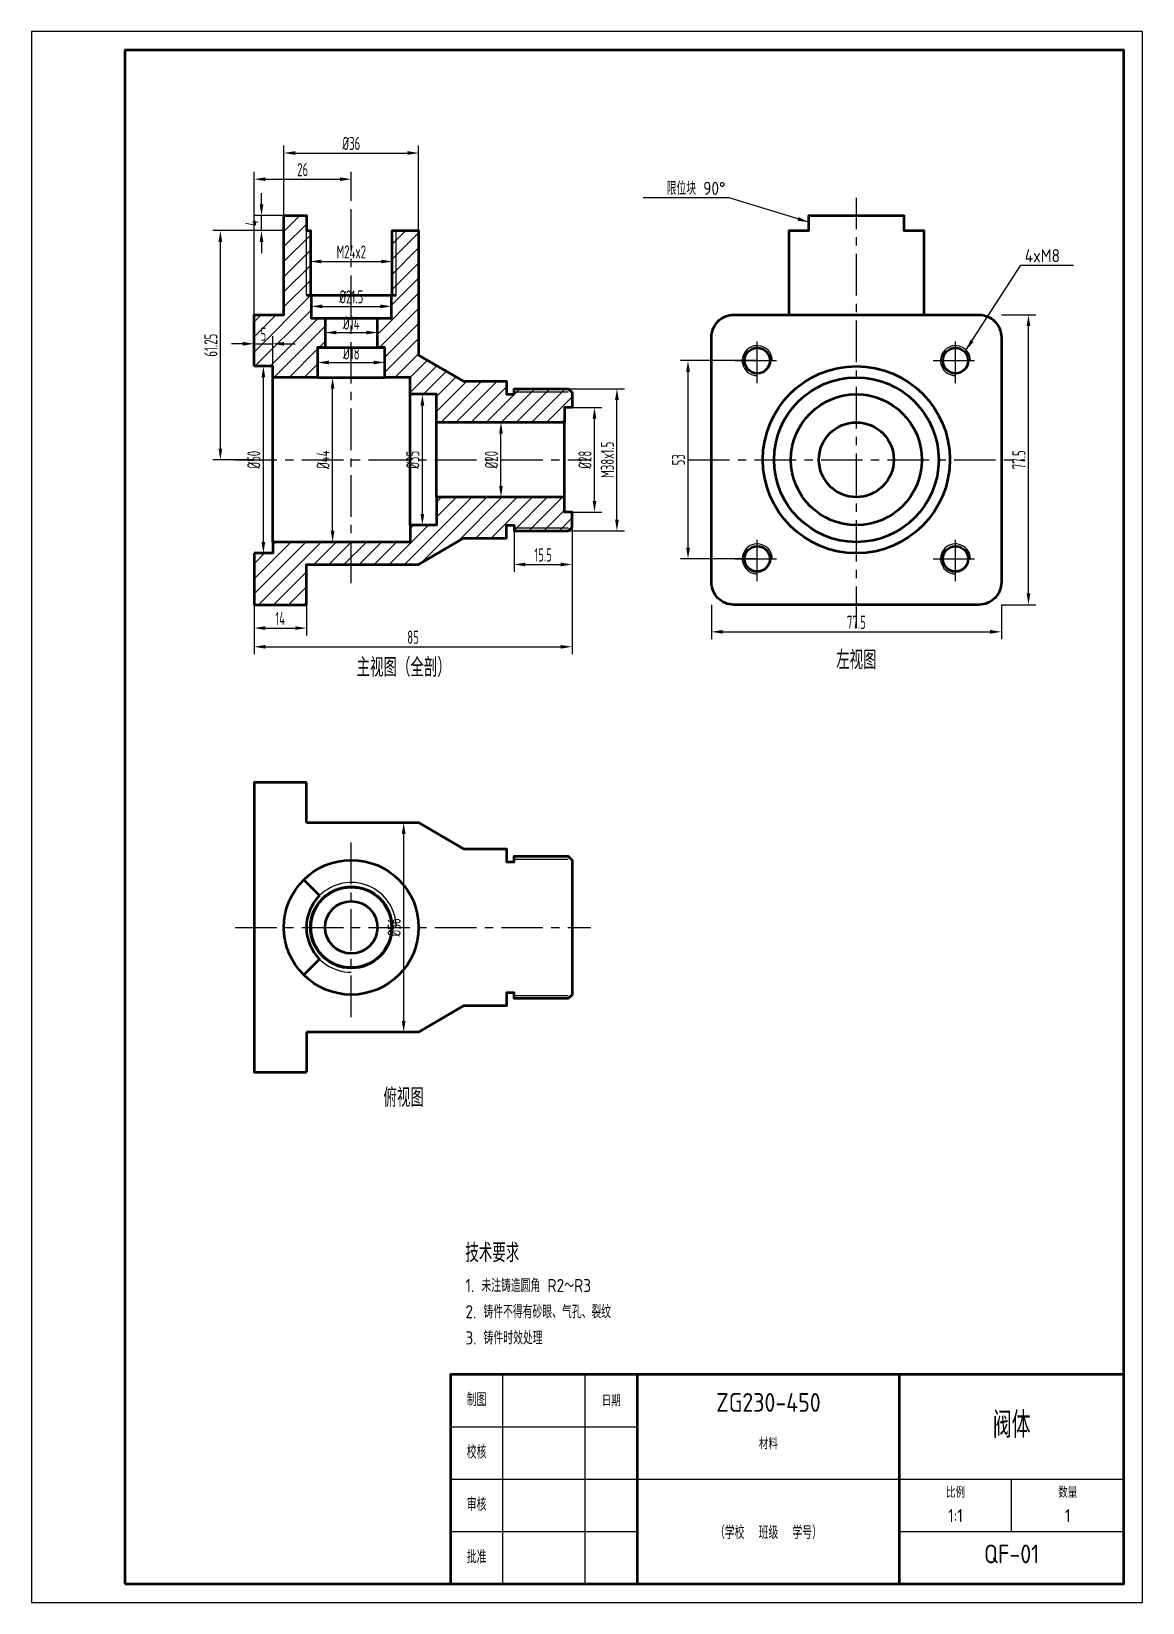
# Model space of a CAD drawing. Header units: millimetres. Extents: x 0 to 297, y 0 to 420.
import ezdxf
from ezdxf.enums import TextEntityAlignment as Align

# ---------------------------------------------------------------- set-up
doc = ezdxf.new("R2010")
doc.units = ezdxf.units.MM
doc.header["$LTSCALE"] = 3.5
doc.linetypes.add('CENTER', pattern=[5.08, 3.175, -0.635, 0.635, -0.635])
for name, color, linetype, lineweight in [('01粗实线', 7, 'CONTINUOUS', 50), ('02细实线', 3, 'CONTINUOUS', 25), ('04点画线', 1, 'CENTER', 25), ('05剖面线', 3, 'CONTINUOUS', 25), ('06尺寸', 3, 'CONTINUOUS', 25), ('07文字', 3, 'CONTINUOUS', 25), ('08图框', 7, 'CONTINUOUS', 50)]:
    doc.layers.add(name, color=color, linetype=linetype, lineweight=lineweight)
doc.styles.add('GB', font='gbenor.shx', dxfattribs={"width": 0.7, "bigfont": 'gbcbig.shx'})
doc.dimstyles.new('GB', dxfattribs={"dimtxt": 3.5, "dimasz": 3, "dimexe": 2, "dimexo": 0, "dimgap": 0.8, "dimtad": 1, "dimtxsty": 'GB', "dimcen": 2.5, "dimclrd": 3, "dimclre": 3, "dimclrt": 3, "dimazin": 3, "dimtfac": 1, "dimtmove": 0, "dimatfit": 3})

msp = doc.modelspace()

# ---------------------------------------------------------------- hatches: boundary and pattern name
at = {"layer": '05剖面线'}
h = msp.add_hatch(dxfattribs=at)
h.set_pattern_fill('ANSI31', scale=0.9)
h.paths.add_polyline_path([(59.5, 330.5), (59.5, 344.25), (67.5, 344.25), (67.5, 370.75), (73.5, 370.75), (73.5, 366.75), (74.58, 366.75), (74.58, 349.5), (74.75, 349.5), (74.75, 343.35), (78.5, 343.35), (78.5, 335.5), (76.5, 335.5), (76.5, 327.5), (64.5, 327.5), (64.5, 330.5)])
h = msp.add_hatch(dxfattribs=at)
h.set_pattern_fill('ANSI31', scale=0.9)
h.paths.add_polyline_path([(94.5, 327.5), (94.5, 335.5), (92.5, 335.5), (92.5, 343.35), (96.25, 343.35), (96.25, 349.5), (96.42, 349.5), (96.42, 366.75), (103.5, 366.75), (103.5, 333.5), (115.5, 326.5), (127, 326.5), (127, 323), (129, 323), (129, 324.5), (143.5, 324.5), (144.5, 323.5), (144.5, 319.5), (142.5, 319.5), (142.5, 315.5), (108.26, 315.5), (108.26, 323), (101.26, 323), (101.26, 327.5)])
h = msp.add_hatch(dxfattribs=at)
h.set_pattern_fill('ANSI31', scale=0.9)
h.paths.add_polyline_path([(59.5, 280.5), (59.5, 266.75), (73.5, 266.75), (73.5, 277.5), (103.5, 277.5), (115.5, 284.5), (127, 284.5), (127, 288), (129, 288), (129, 286.5), (143.5, 286.5), (144.5, 287.5), (144.5, 291.5), (142.5, 291.5), (142.5, 295.5), (108.26, 295.5), (108.26, 288), (101.26, 288), (101.26, 283.5), (64.5, 283.5), (64.5, 280.5)])

# ---------------------------------------------------------------- linework, layer by layer
at = {"layer": '01粗实线'}
for p, q in [((73.5, 349.5), (97.5, 349.5)), ((74.75, 343.35), (96.25, 343.35)), ((76.5, 335.5), (94.5, 335.5)), ((64.5, 283.5), (64.5, 327.5)), ((76.5, 327.5), (94.5, 327.5)), ((129, 323.69), (129, 324.5)), ((101.26, 288), (101.26, 323)), ((108.26, 295.5), (108.26, 315.5)), ((142.5, 295.5), (142.5, 315.5)), ((129, 287.31), (129, 286.5)), ((73.5, 208.5), (73.5, 219.25)), ((77.015, 188.985), (72.772, 193.228)), ((77.015, 172.015), (72.772, 167.772)), ((73.5, 152.5), (73.5, 141.75))]:
    msp.add_line(p, q, dxfattribs=at)
for points in [[(59.5, 330.5), (59.5, 344.25), (67.5, 344.25), (67.5, 370.75), (73.5, 370.75), (73.5, 366.75), (74.58, 366.75), (74.58, 349.5), (74.75, 349.5), (74.75, 343.35), (78.5, 343.35), (78.5, 335.5), (76.5, 335.5), (76.5, 327.5), (64.5, 327.5), (64.5, 330.5)], [(94.5, 327.5), (94.5, 335.5), (92.5, 335.5), (92.5, 343.35), (96.25, 343.35), (96.25, 349.5), (96.42, 349.5), (96.42, 366.75), (103.5, 366.75), (103.5, 333.5), (115.5, 326.5), (127, 326.5), (127, 323), (129, 323), (129, 324.5), (143.5, 324.5), (144.5, 323.5), (144.5, 319.5), (142.5, 319.5), (142.5, 315.5), (108.26, 315.5), (108.26, 323), (101.26, 323), (101.26, 327.5)], [(59.5, 280.5), (59.5, 266.75), (73.5, 266.75), (73.5, 277.5), (103.5, 277.5), (115.5, 284.5), (127, 284.5), (127, 288), (129, 288), (129, 286.5), (143.5, 286.5), (144.5, 287.5), (144.5, 291.5), (142.5, 291.5), (142.5, 295.5), (108.26, 295.5), (108.26, 288), (101.26, 288), (101.26, 283.5), (64.5, 283.5), (64.5, 280.5)]]:
    msp.add_lwpolyline(points, close=True, dxfattribs=at)
for points in [[(202.5, 344.25), (202.5, 366.75), (207.77, 366.75), (207.77, 370.75), (233.23, 370.75), (233.23, 366.75), (238.5, 366.75), (238.5, 344.25)], [(73.5, 219.25), (59.5, 219.25), (59.5, 141.75), (73.5, 141.75)], [(73.5, 208.5), (103.5, 208.5), (115.5, 201.5), (127, 201.5), (127, 198), (129, 198), (129, 199.5), (143.5, 199.5), (144.5, 198.5), (144.5, 162.5), (143.5, 161.5), (129, 161.5), (129, 163), (127, 163), (127, 159.5), (115.5, 159.5), (103.5, 152.5), (73.5, 152.5)]]:
    msp.add_lwpolyline(points, dxfattribs=at)
msp.add_lwpolyline([(187.75, 344.25), (253.25, 344.25, -0.4142136), (259.25, 338.25), (259.25, 272.75, -0.4142136), (253.25, 266.75), (187.75, 266.75, -0.4142136), (181.75, 272.75), (181.75, 338.25, -0.4142136), (187.75, 344.25)], format="xyb", close=True, dxfattribs=at)
msp.add_lwpolyline([(77.015, 188.985, 0.4142136), (77.015, 172.015)], format="xyb", dxfattribs=at)
for centre, radius in [((194, 332), 3.4), ((247, 332), 3.4), ((220.5, 305.5), 25), ((220.5, 305.5), 22), ((220.5, 305.5), 17.5), ((220.5, 305.5), 10), ((194, 279), 3.4), ((247, 279), 3.4), ((85.5, 180.5), 18), ((85.5, 180.5), 10.92), ((85.5, 180.5), 10.75), ((85.5, 180.5), 7)]:
    msp.add_circle(centre, radius, dxfattribs=at)
at = {"layer": '02细实线'}
for p, q in [((73.5, 349.5), (73.5, 366.75)), ((97.5, 349.5), (97.5, 366.75)), ((129, 323.69), (143.5, 323.69)), ((129, 287.31), (143.5, 287.31)), ((129, 198.69), (143.5, 198.69)), ((129, 162.31), (143.5, 162.31)), ((112, 61), (162, 61)), ((126, 5), (126, 61)), ((148, 5), (148, 61)), ((112, 47), (162, 47)), ((112, 33), (162, 33)), ((162, 33), (232, 33)), ((232, 33), (292, 33)), ((262, 19), (262, 33)), ((112, 19), (162, 19)), ((232, 19), (292, 19))]:
    msp.add_line(p, q, dxfattribs=at)
msp.add_lwpolyline([(0, 0), (297, 0), (297, 420), (0, 420)], close=True, dxfattribs=at)
for points in [[(198, 332, 2.4142136), (194, 328)], [(251, 332, 2.4142136), (247, 328)], [(198, 279, 2.4142136), (194, 275)], [(251, 279, 2.4142136), (247, 275)], [(97.5, 180.5, 2.4142136), (85.5, 168.5)]]:
    msp.add_lwpolyline(points, format="xyb", dxfattribs=at)
at = {"layer": '04点画线'}
for p, q in [((85.5, 272.5), (85.5, 375.5)), ((220.5, 260.5), (220.5, 375.5)), ((194, 326), (194, 338)), ((247, 326), (247, 338)), ((188, 332), (200, 332)), ((241, 332), (253, 332)), ((54.5, 305.5), (149.5, 305.5)), ((175.5, 305.5), (265.5, 305.5)), ((194, 273), (194, 285)), ((247, 273), (247, 285)), ((188, 279), (200, 279)), ((241, 279), (253, 279)), ((85.5, 156.5), (85.5, 204.5)), ((54.5, 180.5), (149.5, 180.5))]:
    msp.add_line(p, q, dxfattribs=at)
at = {"layer": '06尺寸'}
for p, q in [((186.5, 375.5), (163.5, 375.5)), ((207.77, 369), (186.5, 375.5)), ((249.8, 334.8), (264.5, 357.5)), ((264.5, 357.5), (278.5, 357.5))]:
    msp.add_line(p, q, dxfattribs=at)
for points in [[(207.77, 369), (205.047, 370.355), (204.755, 369.399)], [(249.8, 334.8), (251.85, 337.046), (251.011, 337.59)]]:
    msp.add_solid(points, dxfattribs=at)
at = {"layer": '08图框'}
for p, q in [((162, 5), (162, 61)), ((232, 5), (232, 61))]:
    msp.add_line(p, q, dxfattribs=at)
for points in [[(25, 5), (292, 5), (292, 415), (25, 415)], [(112, 5), (292, 5), (292, 61), (112, 61)]]:
    msp.add_lwpolyline(points, close=True, dxfattribs=at)

# ---------------------------------------------------------------- texts
at = {"layer": '06尺寸', "style": 'GB'}
msp.add_text('限位块 90%%d', height=3.5, dxfattribs=at).set_placement((185.5, 376.3), align=Align.RIGHT)
msp.add_text('4xM8', height=3.5, dxfattribs=at).set_placement((265.5, 358.3))
at = {"layer": '07文字', "style": 'GB'}
for s, height, p in [('主视图（全剖）', 5, (99.5, 247.5)), ('左视图', 5, (220.5, 249.5)), ('俯视图', 5, (99.5, 132.5)), ('制图', 3.5, (119, 52.5)), ('日期', 3, (155, 52.5)), ('ZG230-450', 5, (197, 51)), ('阀体', 7, (262, 44)), ('校核', 3.5, (119, 38.5)), ('材料', 3, (197, 41)), ('比例', 3, (247, 28)), ('数量', 3, (277, 28)), ('审核', 3.5, (119, 24.5)), ('1:1', 3.5, (247, 21.5)), ('1', 3.5, (277, 21.5)), ('（学校  班级  学号）', 3.5, (197, 17)), ('批准', 3.5, (119, 10.5)), ('QF-01', 5, (262, 10.5))]:
    msp.add_text(s, height=height, dxfattribs=at).set_placement(p, align=Align.CENTER)
for s, height, p in [('技术要求', 5, (116, 91)), ('1. 未注铸造圆角 R2～R3', 3.5, (116, 83)), ('2. 铸件不得有砂眼、气孔、裂纹', 3.5, (116, 76)), ('3. 铸件时效处理', 3.5, (116, 69))]:
    msp.add_text(s, height=height, dxfattribs=at).set_placement(p)

# ---------------------------------------------------------------- dimensions: what is measured, and where the dimension line sits
at = {"layer": '06尺寸'}
for base, p1, p2, text in [((67.5, 387.5), (67.5, 370.75), (103.5, 366.75), '%%c36'), ((59.5, 380.5), (59.5, 344.25), (85.5, 375.5), '26'), ((74.5, 358.5), (74.5, 358.5), (96.5, 358.5), 'M24x2'), ((74.75, 346.5), (74.75, 346.5), (96.25, 346.5), '%%c21.5'), ((59.5, 336.5), (59.5, 330.5), (64.5, 327.5), '5'), ((78.5, 339.5), (78.5, 339.5), (92.5, 339.5), '%%c14'), ((76.5, 331.5), (76.5, 331.5), (94.5, 331.5), '%%c18'), ((59.5, 255.5), (59.5, 266.75), (144.5, 287.5), '85'), ((129, 277.5), (129, 286.5), (144.5, 287.5), '15.5'), ((59.5, 260.5), (59.5, 266.75), (73.5, 266.75), '14'), ((181.75, 259.5), (181.75, 266.75), (259.25, 266.75), '77.5')]:
    msp.add_linear_dim(base=base, p1=p1, p2=p2, text=text, dimstyle='GB', dxfattribs=at).render()
for base, p1, p2, text in [((61.5, 366.75), (67.5, 366.75), (67.5, 370.75), '4'), ((50.5, 305.5), (59.5, 305.5), (67.5, 366.75), '61.25'), ((266.5, 266.75), (259.25, 266.75), (259.25, 344.25), '77.5'), ((175.5, 279), (194, 279), (194, 332), '53'), ((62, 280.5), (62, 280.5), (62, 330.5), '%%c50'), ((80.5, 283.5), (80.5, 283.5), (80.5, 327.5), '%%c44'), ((156.5, 286.5), (143.5, 286.5), (143.5, 324.5), 'M38x1.5'), ((104.5, 288), (104.5, 288), (104.5, 323), '%%c35'), ((150.5, 291.5), (144.5, 291.5), (144.5, 319.5), '%%c28'), ((125.5, 295.5), (125.5, 295.5), (125.5, 315.5), '%%c20'), ((99.5, 152.5), (99.5, 152.5), (99.5, 208.5), '%%c56')]:
    msp.add_linear_dim(base=base, p1=p1, p2=p2, angle=90, text=text, dimstyle='GB', dxfattribs=at).render()

doc.saveas('drawing.dxf')
